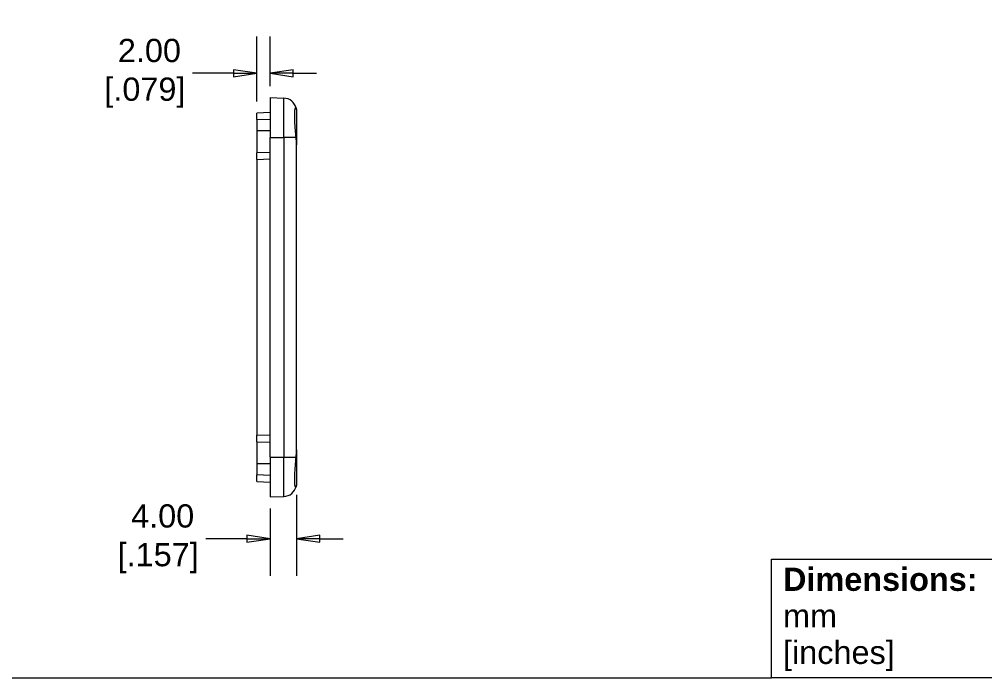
# Model space of a CAD drawing. Header units: millimetres. Extents: x 16 to 472, y 17 to 362.
# Drawn here: x 190.5 to 336.1, y 16.9 to 116.1 of the extents above; entities that cross this region are included whole.
import ezdxf

# ---------------------------------------------------------------- set-up
doc = ezdxf.new("R2010")
doc.units = ezdxf.units.MM
doc.header["$LTSCALE"] = 1.75
for name, color, linetype, lineweight in [('Dimension (ANSI)', 7, 'Continuous', 9), ('Sketch Geometry (ANSI)', 7, 'Continuous', 9), ('Symbol (ANSI)', 7, 'Continuous', 9), ('Visible (ANSI)', 7, 'Continuous', 9), ('Visible Narrow (ANSI)', 7, 'Continuous', 9)]:
    doc.layers.add(name, color=color, linetype=linetype, lineweight=lineweight)
doc.styles.add('Note Text (ANSI)', font='arial.ttf')
doc.styles.add('Text Style20', font='arial.ttf')
doc.dimstyles.new('Default - mm (ANSI)', dxfattribs={"dimscale": 1.75, "dimtxt": 2, "dimasz": 2, "dimexe": 3.175, "dimexo": 1, "dimgap": 0.8, "dimtad": 0, "dimtih": 1, "dimtoh": 1, "dimrnd": 1e-08, "dimzin": 4, "dimdsep": 46, "dimtxsty": 'Note Text (ANSI)', "dimblk": 'Filled-1', "dimcen": 0.09, "dimdle": 10, "dimclrd": 256, "dimclre": 256, "dimclrt": 256, "dimadec": 1, "dimazin": 0, "dimtfac": 1.524, "dimtofl": 0, "dimtmove": 0, "dimatfit": 3, "dimfxl": 0, "dimtolj": 1, "dimtzin": 0, "dimlwd": -1, "dimlwe": -1, "dimarcsym": 0})

# ---------------------------------------------------------------- blocks, each defined once
blk = doc.blocks.new('Title Blocks HAMMOND')
at = {"layer": 'Sketch Geometry (ANSI)'}
for p, q in [((173.942, 9.64), (173.942, 19.837)), ((173.942, 19.837), (193.212, 19.837)), ((9.353, 9.64), (173.942, 9.64)), ((193.212, 9.64), (173.942, 9.64))]:
    blk.add_line(p, q, dxfattribs=at)
at = {"layer": 'Symbol (ANSI)', "insert": (174.947, 14.667), "char_height": 2, "width": 30.72329, "attachment_point": 4, "line_spacing_factor": 0.944221, "style": 'Note Text (ANSI)'}
blk.add_mtext('\\fArial|b1|i0;\\H2.0000;Dimensions:\\fArial|b0|i0;\\H2.0000;\\Pmm\\P[inches]', dxfattribs=at)
at = {"layer": 'Symbol (ANSI)', "style": 'Text Style20'}
blk.add_attdef('<TITLE>_001', (231.705, 16.349), '', height=5, dxfattribs=at)
blk = doc.blocks.new('Filled-1')
at = {"color": 0}
for p, q in [((0, 0), (-1, 0.15)), ((-1, 0.15), (-1, -0.15)), ((-1, 0), (0, 0)), ((-1, -0.15), (0, 0))]:
    blk.add_line(p, q, dxfattribs=at)
at = {"color": 0, "flags": 128}
blk.add_lwpolyline([(-1, -0.15), (0, 0), (-1, 0.15), (-1, -0.15)], dxfattribs=at)
at = {"color": 0}
blk.add_solid([(-1, -0.15), (0, 0), (-1, 0.15), (-1, -0.15)], dxfattribs=at)
blk = doc.blocks.new('*D27')
at = {"layer": 'Defpoints', "color": 0, "transparency": 16777216}
for p in [(228.36, 108), (228.36, 104.33), (226.36, 102.01)]:
    blk.add_point(p, dxfattribs=at)
at = {"layer": 'Dimension (ANSI)', "transparency": 16777216}
for p, q in [((226.36, 103.76), (226.36, 113.56)), ((228.36, 106.08), (228.36, 113.56)), ((222.86, 108), (216.68, 108)), ((231.86, 108), (235.36, 108))]:
    blk.add_line(p, q, dxfattribs=at)
at = {"layer": 'Dimension (ANSI)', "transparency": 16777216, "xscale": 3.5, "yscale": 3.5, "zscale": 3.5}
blk.add_blockref('Filled-1', (226.36, 108), dxfattribs=at)
at = {"layer": 'Dimension (ANSI)', "transparency": 16777216, "xscale": 3.5, "yscale": 3.5, "zscale": 3.5, "rotation": 180}
blk.add_blockref('Filled-1', (228.36, 108), dxfattribs=at)
at = {"layer": 'Dimension (ANSI)', "transparency": 16777216, "insert": (209.48, 108), "char_height": 3.5, "attachment_point": 5, "style": 'Note Text (ANSI)'}
blk.add_mtext('\\A1; 2.00\\P[.079]', dxfattribs=at)
blk = doc.blocks.new('*D28')
at = {"layer": 'Defpoints', "color": 0, "transparency": 16777216}
for p in [(232.36, 46.2), (228.36, 44.13), (232.36, 37.83)]:
    blk.add_point(p, dxfattribs=at)
at = {"layer": 'Dimension (ANSI)', "transparency": 16777216}
for p, q in [((232.36, 44.45), (232.36, 32.27)), ((228.36, 42.38), (228.36, 32.27)), ((224.86, 37.83), (218.68, 37.83)), ((235.86, 37.83), (239.36, 37.83))]:
    blk.add_line(p, q, dxfattribs=at)
at = {"layer": 'Dimension (ANSI)', "transparency": 16777216, "xscale": 3.5, "yscale": 3.5, "zscale": 3.5}
blk.add_blockref('Filled-1', (228.36, 37.83), dxfattribs=at)
at = {"layer": 'Dimension (ANSI)', "transparency": 16777216, "xscale": 3.5, "yscale": 3.5, "zscale": 3.5, "rotation": 180}
blk.add_blockref('Filled-1', (232.36, 37.83), dxfattribs=at)
at = {"layer": 'Dimension (ANSI)', "transparency": 16777216, "insert": (211.48, 37.83), "char_height": 3.5, "attachment_point": 5, "style": 'Note Text (ANSI)'}
blk.add_mtext('\\A1; 4.00\\P[.157]', dxfattribs=at)

msp = doc.modelspace()

# ---------------------------------------------------------------- linework, layer by layer
at = {"layer": 'Visible (ANSI)'}
for p, q in [((228.3558, 104.3338), (230.4256, 104.2615)), ((228.3558, 104.3338), (228.3558, 98.3338)), ((228.3558, 102.0838), (226.3558, 102.0139)), ((226.3558, 101.0146), (226.3558, 102.0139)), ((232.3558, 102.2627), (232.3558, 97.2314)), ((226.3558, 101.0146), (226.3558, 99.3338)), ((226.3558, 99.3338), (226.3558, 96.0139)), ((228.3558, 50.1338), (228.3558, 98.3338)), ((232.3558, 51.2362), (232.3558, 97.2314)), ((228.3558, 96.0838), (226.3558, 96.0139)), ((226.3558, 95.0146), (226.3558, 96.0139)), ((226.3558, 95.0146), (226.3558, 53.453)), ((226.3558, 52.4536), (226.3558, 53.453)), ((226.3558, 52.4536), (228.3558, 52.3838)), ((226.3558, 52.4536), (226.3558, 49.1338)), ((232.3558, 51.2362), (232.3558, 46.2049)), ((228.3558, 50.1338), (228.3558, 44.1338)), ((226.3558, 49.1338), (226.3558, 47.453)), ((226.3558, 46.4536), (226.3558, 47.453)), ((226.3558, 46.4536), (228.3558, 46.3838)), ((228.3558, 44.1338), (230.4256, 44.2061))]:
    msp.add_line(p, q, dxfattribs=at)
for centre, start, end in [((230.3558, 102.2627), 12.820369, 88), ((230.3558, 46.2049), 272, 347.179631)]:
    msp.add_arc(centre, 2, start, end, dxfattribs=at)
for points, knots in [([(232.2774, 98.3338), (232.248, 98.6974), (232.2154, 99.0767), (232.1484, 99.927), (232.1162, 100.3903), (232.0825, 101.1131), (232.0747, 101.3888), (232.0728, 101.8759), (232.0784, 102.0872), (232.1063, 102.5192), (232.135, 102.6992), (232.2037, 102.8812), (232.2429, 102.8862), (232.2878, 102.7763), (232.2973, 102.7447), (232.306, 102.7065)], [-0.794074906, -0.794074906, -0.794074906, -0.794074906, -0.733790404, -0.733790404, -0.658401824, -0.658401824, -0.606009065, -0.606009065, -0.555192196, -0.555192196, -0.481814961, -0.481814961, -0.41035923, -0.41035923, -0.389819473, -0.389819473, -0.389819473, -0.389819473]), ([(232.306, 102.7065), (232.3283, 102.6086), (232.3529, 102.4708), (232.3558, 102.2832), (232.3558, 102.2731), (232.3558, 102.2627)], [1.1240521124, 1.1240521124, 1.1240521124, 1.1240521124, 1.2144288475, 1.2144288475, 1.2194378484, 1.2194378484, 1.2194378484, 1.2194378484]), ([(232.3558, 97.2314), (232.3558, 97.2636), (232.3553, 97.2962), (232.346, 97.6155), (232.3073, 97.9649), (232.2774, 98.3338)], [0.792125251, 0.792125251, 0.792125251, 0.792125251, 0.804280923, 0.804280923, 0.91191286, 0.91191286, 0.91191286, 0.91191286]), ([(232.2774, 50.1338), (232.3073, 50.5026), (232.346, 50.852), (232.3553, 51.1714), (232.3558, 51.2039), (232.3558, 51.2362)], [1.13355868, 1.13355868, 1.13355868, 1.13355868, 1.241190617, 1.241190617, 1.25334629, 1.25334629, 1.25334629, 1.25334629]), ([(232.306, 45.7611), (232.2987, 45.7293), (232.291, 45.7024), (232.2522, 45.5955), (232.2173, 45.5837), (232.1484, 45.7085), (232.1162, 45.8705), (232.0825, 46.2836), (232.0747, 46.4908), (232.0728, 46.9614), (232.0784, 47.2211), (232.1063, 47.9073), (232.135, 48.3512), (232.2036, 49.2532), (232.2426, 49.7041), (232.2774, 50.1338)], [-0.814571043, -0.814571043, -0.814571043, -0.814571043, -0.797920139, -0.797920139, -0.733790404, -0.733790404, -0.658401824, -0.658401824, -0.606009065, -0.606009065, -0.555192196, -0.555192196, -0.481814961, -0.481814961, -0.410593753, -0.410593753, -0.410593753, -0.410593753]), ([(232.3558, 46.2049), (232.3558, 46.1945), (232.3558, 46.1844), (232.3529, 45.9968), (232.3283, 45.859), (232.306, 45.7611)], [0.7876676992, 0.7876676992, 0.7876676992, 0.7876676992, 0.7926767002, 0.7926767002, 0.8830534353, 0.8830534353, 0.8830534353, 0.8830534353])]:
    msp.add_open_spline(points, degree=3, knots=knots, dxfattribs=at)
at = {"layer": 'Visible Narrow (ANSI)'}
for p, q in [((230.4256, 98.3338), (230.4256, 104.2615)), ((226.3558, 101.0146), (228.3558, 101.0844)), ((228.3558, 99.3338), (226.3558, 99.3338)), ((228.3558, 98.3338), (230.4256, 98.3338)), ((232.2774, 98.3338), (230.4256, 98.3338)), ((230.4256, 98.3338), (230.4256, 50.1338)), ((226.3558, 95.0146), (228.3558, 95.0844)), ((228.3558, 53.3832), (226.3558, 53.453)), ((228.3558, 50.1338), (230.4256, 50.1338)), ((230.4256, 50.1338), (232.2774, 50.1338)), ((230.4256, 44.2061), (230.4256, 50.1338)), ((228.3558, 49.1338), (226.3558, 49.1338)), ((228.3558, 47.3832), (226.3558, 47.453))]:
    msp.add_line(p, q, dxfattribs=at)

# ---------------------------------------------------------------- block references
at = {"xscale": 1.75, "yscale": 1.75, "zscale": 1.75}
msp.add_blockref('Title Blocks HAMMOND', (-0.4354, 0.0218), dxfattribs=at)

# ---------------------------------------------------------------- dimensions: what is measured, and where the dimension line sits
at = {"layer": 'Dimension (ANSI)'}
for base, p1, p2, text, picture, middle in [((228.3558, 107.9996), (226.3558, 102.0139), (228.3558, 104.3338), ' <>\\X[.079]', '*D27', (209.4843, 107.9996)), ((232.3558, 37.8284), (228.3558, 44.1338), (232.3558, 46.2049), ' <>\\X[.157]', '*D28', (211.4843, 37.8284))]:
    dim = msp.add_linear_dim(base=base, p1=p1, p2=p2, text=text, dimstyle='Default - mm (ANSI)', override={"dimgap": 0.8, "dimtih": 0, "dimtoh": 0, "dimdec": 2, "dimpost": '\\X', "dimtol": 0, "dimlim": 0, "dimtp": 0, "dimtm": 0, "dimtdec": 2, "dimatfit": 1}, dxfattribs=at)
    dim.commit()
    dim.dimension.update_dxf_attribs({"geometry": picture, "text_midpoint": middle, "dimtype": 160})

doc.saveas('drawing.dxf')
